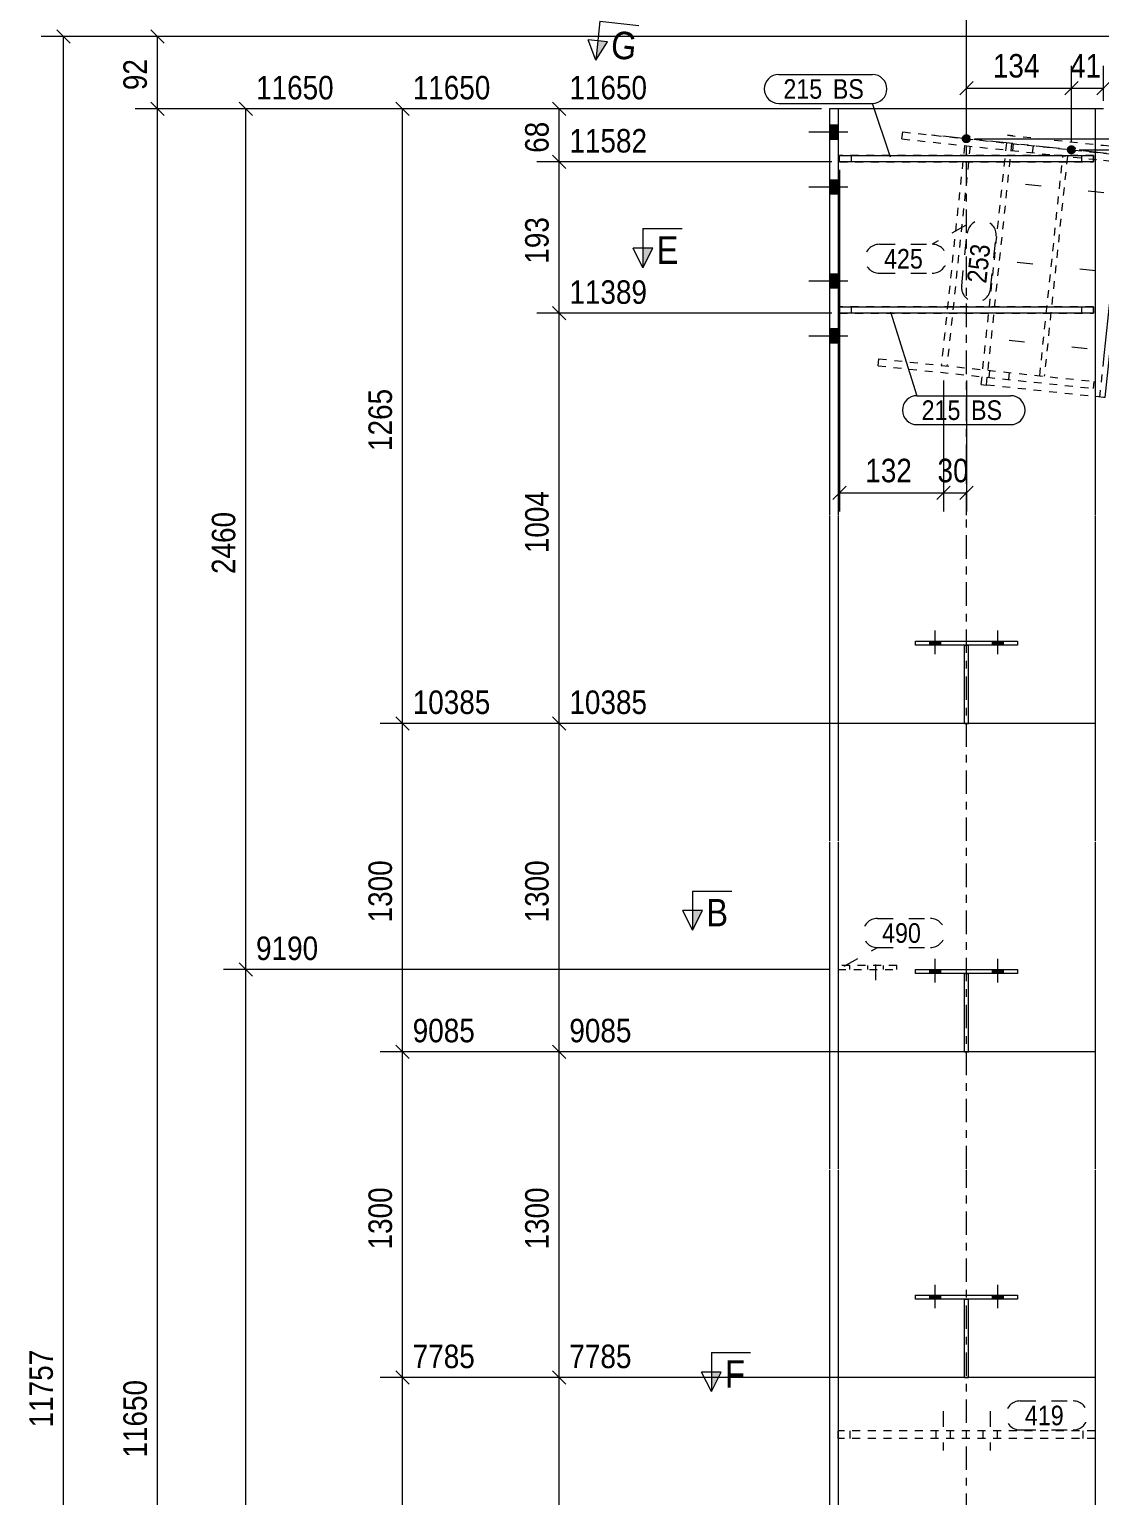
# Model space of a CAD drawing. Header units: millimetres. Extents: x 2 to 825, y 1 to 579.
# Drawn here: x 208.2 to 344.9, y 283.3 to 470.5 of the extents above; entities that cross this region are included whole.
import ezdxf

# ---------------------------------------------------------------- set-up
doc = ezdxf.new("R2010")
doc.units = ezdxf.units.MM
for name, pattern in [('XKITLINE00', [0]), ('XKITLINE01', [4, 1, -1, 1, -1]), ('XKITLINE02', [4, 2, -2]), ('XKITLINE03', [6, 3, -1, 1, -1])]:
    doc.linetypes.add(name, pattern=pattern)
for name, color, linetype, lineweight in [('Bolt', 3, 'Continuous', 0), ('Dimensions', 7, 'Continuous', 0), ('Part', 2, 'Continuous', 0), ('PartMark', 7, 'Continuous', 0), ('Section', 6, 'Continuous', 0)]:
    doc.layers.add(name, color=color, linetype=linetype, lineweight=lineweight)
doc.styles.add('ARIAL', font='ARIAL.TTF')

# ---------------------------------------------------------------- blocks, each defined once
blk = doc.blocks.new('*A12')
at = {"layer": 'Bolt', "color": 3, "linetype": 'XKITLINE02', "lineweight": 0}
for p, q in [((316.26, 349.13), (316.26, 352.13)), ((315.28, 350.48), (315.28, 350.98)), ((317.24, 350.48), (317.24, 350.98))]:
    blk.add_line(p, q, dxfattribs=at)
blk = doc.blocks.new('*A16')
at = {"layer": 'Bolt', "color": 3, "linetype": 'XKITLINE02', "lineweight": 0}
for p, q in [((324.86, 294.11), (324.86, 289.11)), ((324.86, 294.11), (324.86, 289.11)), ((330.86, 294.11), (330.86, 289.11)), ((330.86, 294.11), (330.86, 289.11)), ((323.96, 291.61), (323.96, 290.61)), ((323.96, 291.61), (323.96, 290.61)), ((325.76, 291.61), (325.76, 290.61)), ((325.76, 291.61), (325.76, 290.61)), ((329.96, 291.61), (329.96, 290.61)), ((329.96, 291.61), (329.96, 290.61)), ((331.76, 291.61), (331.76, 290.61)), ((331.76, 291.61), (331.76, 290.61))]:
    blk.add_line(p, q, dxfattribs=at)
blk = doc.blocks.new('*A18')
at = {"layer": 'Bolt', "color": 3, "linetype": 'XKITLINE02', "lineweight": 0}
for p, q in [((335.39, 450.67), (338.07, 450.39)), ((343.39, 449.82), (346.07, 449.54)), ((334.34, 440.72), (337.02, 440.44)), ((342.34, 439.88), (345.02, 439.6)), ((333.29, 430.78), (335.97, 430.5)), ((341.29, 429.93), (343.97, 429.65))]:
    blk.add_line(p, q, dxfattribs=at)
blk = doc.blocks.new('*A19')
at = {"layer": 'Part', "color": 7, "linetype": 'XKITLINE03', "lineweight": 0}
for p, q in [((327.86, 408.46), (327.86, 470.31)), ((327.86, 366.88), (327.86, 408.36)), ((327.86, 324.98), (327.86, 366.78)), ((327.86, 274.61), (327.86, 324.88))]:
    blk.add_line(p, q, dxfattribs=at)
at = {"layer": 'Part', "color": 2, "linetype": 'XKITLINE00', "lineweight": 0}
for p, q in [((310.36, 460.31), (310.36, 408.46)), ((345.36, 460.31), (310.36, 460.31)), ((311.46, 460.31), (311.46, 408.46)), ((344.26, 460.31), (344.26, 408.46)), ((310.36, 408.36), (310.36, 366.88)), ((311.46, 408.36), (311.46, 366.88)), ((344.26, 408.36), (344.26, 366.88)), ((310.36, 366.78), (310.36, 324.98)), ((311.46, 366.78), (311.46, 324.98)), ((344.26, 366.78), (344.26, 324.98)), ((310.36, 324.88), (310.36, 274.61)), ((311.46, 324.88), (311.46, 274.61)), ((344.26, 324.88), (344.26, 274.61))]:
    blk.add_line(p, q, dxfattribs=at)
blk = doc.blocks.new('*A26')
at = {"layer": 'Part', "color": 2, "linetype": 'XKITLINE00', "lineweight": 0}
for p, q in [((321.36, 308.9), (334.36, 308.9)), ((321.36, 308.4), (321.36, 308.9)), ((334.36, 308.9), (334.36, 308.4)), ((334.36, 308.4), (321.36, 308.4))]:
    blk.add_line(p, q, dxfattribs=at)
blk = doc.blocks.new('*A27')
at = {"layer": 'Part', "color": 2, "linetype": 'XKITLINE00', "lineweight": 0}
for p, q in [((327.61, 298.4), (327.61, 308.4)), ((328.11, 298.4), (328.11, 308.4)), ((327.61, 298.4), (328.11, 298.4))]:
    blk.add_line(p, q, dxfattribs=at)
at = {"layer": 'Part', "color": 7, "linetype": 'XKITLINE01', "lineweight": 0}
for p, q in [((327.61, 308.4), (328.11, 308.4)), ((328.11, 308.4), (327.61, 308.4))]:
    blk.add_line(p, q, dxfattribs=at)
blk = doc.blocks.new('*A28')
at = {"layer": 'Part', "color": 2, "linetype": 'XKITLINE00', "lineweight": 0}
for p, q in [((321.36, 350.48), (334.36, 350.48)), ((321.36, 349.98), (321.36, 350.48)), ((334.36, 349.98), (321.36, 349.98)), ((334.36, 350.48), (334.36, 349.98))]:
    blk.add_line(p, q, dxfattribs=at)
blk = doc.blocks.new('*A29')
at = {"layer": 'Part', "color": 2, "linetype": 'XKITLINE00', "lineweight": 0}
for p, q in [((327.61, 339.98), (327.61, 349.98)), ((328.11, 339.98), (328.11, 349.98)), ((327.61, 339.98), (328.11, 339.98))]:
    blk.add_line(p, q, dxfattribs=at)
at = {"layer": 'Part', "color": 7, "linetype": 'XKITLINE01', "lineweight": 0}
for p, q in [((327.61, 349.98), (328.11, 349.98)), ((328.11, 349.98), (327.61, 349.98))]:
    blk.add_line(p, q, dxfattribs=at)
blk = doc.blocks.new('*A30')
at = {"layer": 'Part', "color": 2, "linetype": 'XKITLINE00', "lineweight": 0}
for p, q in [((321.36, 392.38), (334.36, 392.38)), ((321.36, 391.88), (321.36, 392.38)), ((334.36, 391.88), (321.36, 391.88)), ((334.36, 392.38), (334.36, 391.88))]:
    blk.add_line(p, q, dxfattribs=at)
blk = doc.blocks.new('*A31')
at = {"layer": 'Part', "color": 2, "linetype": 'XKITLINE00', "lineweight": 0}
for p, q in [((327.61, 381.88), (327.61, 391.88)), ((328.11, 381.88), (328.11, 391.88)), ((327.61, 381.88), (328.11, 381.88))]:
    blk.add_line(p, q, dxfattribs=at)
at = {"layer": 'Part', "color": 7, "linetype": 'XKITLINE01', "lineweight": 0}
for p, q in [((327.61, 391.88), (328.11, 391.88)), ((328.11, 391.88), (327.61, 391.88))]:
    blk.add_line(p, q, dxfattribs=at)
blk = doc.blocks.new('*A43')
at = {"layer": 'Part', "color": 7, "linetype": 'XKITLINE01', "lineweight": 0}
for p, q in [((318.96, 350.98), (311.46, 350.98)), ((311.46, 350.98), (311.46, 350.48)), ((311.46, 350.48), (318.96, 350.48)), ((312.96, 350.48), (312.96, 350.98)), ((318.96, 350.48), (318.96, 350.98))]:
    blk.add_line(p, q, dxfattribs=at)
blk = doc.blocks.new('*A48')
at = {"layer": 'Part', "color": 7, "linetype": 'XKITLINE01', "lineweight": 0}
for p, q in [((344.26, 291.61), (311.46, 291.61)), ((311.46, 290.61), (311.46, 291.61)), ((344.26, 290.61), (311.46, 290.61)), ((312.96, 291.61), (312.96, 290.61)), ((342.76, 290.61), (342.76, 291.61)), ((344.26, 291.61), (344.26, 290.61))]:
    blk.add_line(p, q, dxfattribs=at)
blk = doc.blocks.new('*A49')
at = {"layer": 'Part', "color": 2, "linetype": 'XKITLINE00', "lineweight": 0}
for p, q in [((311.66, 453.53), (311.66, 454.33)), ((311.66, 454.33), (344.06, 454.33)), ((344.06, 453.53), (311.66, 453.53)), ((344.06, 454.33), (344.06, 453.53))]:
    blk.add_line(p, q, dxfattribs=at)
at = {"layer": 'Part', "color": 7, "linetype": 'XKITLINE01', "lineweight": 0}
for p, q in [((313.16, 453.53), (313.16, 454.33)), ((342.56, 453.53), (342.56, 454.33))]:
    blk.add_line(p, q, dxfattribs=at)
blk = doc.blocks.new('*A50')
at = {"layer": 'Part', "color": 7, "linetype": 'XKITLINE01', "lineweight": 0}
for p, q in [((344.06, 454.33), (311.66, 454.33)), ((311.66, 453.53), (311.66, 454.33)), ((311.66, 453.53), (344.06, 453.53)), ((313.16, 453.53), (313.16, 454.33)), ((342.56, 453.53), (342.56, 454.33)), ((344.06, 453.53), (344.06, 454.33))]:
    blk.add_line(p, q, dxfattribs=at)
blk = doc.blocks.new('*A51')
at = {"layer": 'Part', "color": 2, "linetype": 'XKITLINE00', "lineweight": 0}
for p, q in [((311.66, 434.22), (311.66, 435.02)), ((311.66, 435.02), (344.06, 435.02)), ((344.06, 434.22), (311.66, 434.22)), ((344.06, 435.02), (344.06, 434.22))]:
    blk.add_line(p, q, dxfattribs=at)
at = {"layer": 'Part', "color": 7, "linetype": 'XKITLINE01', "lineweight": 0}
for p, q in [((313.16, 434.22), (313.16, 435.02)), ((342.56, 434.22), (342.56, 435.02))]:
    blk.add_line(p, q, dxfattribs=at)
blk = doc.blocks.new('*A53')
at = {"layer": 'Part', "color": 7, "linetype": 'XKITLINE01', "lineweight": 0}
for p, q in [((344.06, 435.02), (311.66, 435.02)), ((311.66, 434.22), (311.66, 435.02)), ((311.66, 434.22), (344.06, 434.22)), ((313.16, 434.22), (313.16, 435.02)), ((342.56, 434.22), (342.56, 435.02)), ((344.06, 434.22), (344.06, 435.02))]:
    blk.add_line(p, q, dxfattribs=at)
blk = doc.blocks.new('*A57')
at = {"layer": 'Part'}
for points in [[(327.82, 455.99), (327.79, 456), (327.77, 456), (327.74, 456), (327.72, 456.01), (327.69, 456.01), (327.67, 456.02), (327.65, 456.03), (327.63, 456.04), (327.6, 456.05), (327.58, 456.06), (327.56, 456.08), (327.54, 456.09), (327.52, 456.11), (327.5, 456.12), (327.49, 456.14), (327.47, 456.16), (327.45, 456.18), (327.44, 456.19), (327.42, 456.21), (327.41, 456.24), (327.4, 456.26), (327.39, 456.28), (327.38, 456.3), (327.37, 456.32), (327.36, 456.35), (327.35, 456.37), (327.35, 456.4), (327.35, 456.42), (327.34, 456.44), (327.34, 456.47), (327.34, 456.49), (327.34, 456.52), (327.34, 456.54), (327.35, 456.57), (327.35, 456.59), (327.35, 456.61), (327.36, 456.64), (327.37, 456.66), (327.38, 456.68), (327.39, 456.71), (327.4, 456.73), (327.41, 456.75), (327.42, 456.77), (327.44, 456.79), (327.45, 456.81), (327.47, 456.83), (327.49, 456.85), (327.5, 456.86), (327.52, 456.88), (327.54, 456.89), (327.56, 456.91), (327.58, 456.92), (327.6, 456.93), (327.63, 456.94), (327.65, 456.95), (327.67, 456.96), (327.69, 456.97), (327.72, 456.98), (327.74, 456.98), (327.77, 456.99), (327.79, 456.99), (327.82, 456.99), (327.84, 456.99), (327.86, 456.99), (327.89, 456.99), (327.91, 456.99), (327.94, 456.98), (327.96, 456.98), (327.98, 456.97), (328.01, 456.96), (328.03, 456.95), (328.05, 456.94), (328.08, 456.93), (328.1, 456.92), (328.12, 456.91), (328.14, 456.89), (328.16, 456.88), (328.18, 456.86), (328.19, 456.85), (328.21, 456.83), (328.23, 456.81), (328.24, 456.79), (328.26, 456.77), (328.27, 456.75), (328.28, 456.73), (328.29, 456.71), (328.3, 456.68), (328.31, 456.66), (328.32, 456.64), (328.32, 456.61), (328.33, 456.59), (328.33, 456.57), (328.34, 456.54), (328.34, 456.52), (328.34, 456.49), (328.34, 456.47), (328.34, 456.44), (328.33, 456.42), (328.33, 456.4), (328.32, 456.37), (328.32, 456.35), (328.31, 456.32), (328.3, 456.3), (328.29, 456.28), (328.28, 456.26), (328.27, 456.24), (328.26, 456.21), (328.24, 456.19), (328.23, 456.18), (328.21, 456.16), (328.19, 456.14), (328.18, 456.12), (328.16, 456.11), (328.14, 456.09), (328.12, 456.08), (328.1, 456.06), (328.08, 456.05), (328.05, 456.04), (328.03, 456.03), (328.01, 456.02), (327.98, 456.01), (327.96, 456.01), (327.94, 456), (327.91, 456), (327.89, 456), (327.86, 455.99), (327.84, 455.99)], [(341.23, 454.58), (341.2, 454.58), (341.18, 454.58), (341.16, 454.59), (341.13, 454.59), (341.11, 454.6), (341.09, 454.61), (341.06, 454.62), (341.04, 454.63), (341.02, 454.64), (341, 454.65), (340.98, 454.66), (340.96, 454.68), (340.94, 454.69), (340.92, 454.71), (340.9, 454.72), (340.88, 454.74), (340.87, 454.76), (340.85, 454.78), (340.84, 454.8), (340.82, 454.82), (340.81, 454.84), (340.8, 454.86), (340.79, 454.89), (340.78, 454.91), (340.78, 454.93), (340.77, 454.96), (340.76, 454.98), (340.76, 455), (340.76, 455.03), (340.75, 455.05), (340.75, 455.08), (340.75, 455.1), (340.76, 455.13), (340.76, 455.15), (340.76, 455.18), (340.77, 455.2), (340.78, 455.22), (340.78, 455.25), (340.79, 455.27), (340.8, 455.29), (340.81, 455.31), (340.82, 455.33), (340.84, 455.36), (340.85, 455.38), (340.87, 455.4), (340.88, 455.41), (340.9, 455.43), (340.92, 455.45), (340.94, 455.46), (340.96, 455.48), (340.98, 455.49), (341, 455.51), (341.02, 455.52), (341.04, 455.53), (341.06, 455.54), (341.09, 455.55), (341.11, 455.56), (341.13, 455.56), (341.16, 455.57), (341.18, 455.57), (341.2, 455.58), (341.23, 455.58), (341.25, 455.58), (341.28, 455.58), (341.3, 455.58), (341.33, 455.57), (341.35, 455.57), (341.38, 455.56), (341.4, 455.56), (341.42, 455.55), (341.45, 455.54), (341.47, 455.53), (341.49, 455.52), (341.51, 455.51), (341.53, 455.49), (341.55, 455.48), (341.57, 455.46), (341.59, 455.45), (341.61, 455.43), (341.62, 455.41), (341.64, 455.4), (341.66, 455.38), (341.67, 455.36), (341.68, 455.33), (341.69, 455.31), (341.71, 455.29), (341.72, 455.27), (341.72, 455.25), (341.73, 455.22), (341.74, 455.2), (341.74, 455.18), (341.75, 455.15), (341.75, 455.13), (341.75, 455.1), (341.75, 455.08), (341.75, 455.05), (341.75, 455.03), (341.75, 455), (341.74, 454.98), (341.74, 454.96), (341.73, 454.93), (341.72, 454.91), (341.72, 454.89), (341.71, 454.86), (341.69, 454.84), (341.68, 454.82), (341.67, 454.8), (341.66, 454.78), (341.64, 454.76), (341.62, 454.74), (341.61, 454.72), (341.59, 454.71), (341.57, 454.69), (341.55, 454.68), (341.53, 454.66), (341.51, 454.65), (341.49, 454.64), (341.47, 454.63), (341.45, 454.62), (341.42, 454.61), (341.4, 454.6), (341.38, 454.59), (341.35, 454.59), (341.33, 454.58), (341.3, 454.58), (341.28, 454.58), (341.25, 454.58)]]:
    blk.add_hatch(color=1, dxfattribs=at).paths.add_polyline_path(points, flags=17)
at = {"layer": 'Part', "color": 7, "linetype": 'XKITLINE01', "lineweight": 0}
for p, q in [((319.61, 456.46), (319.71, 457.35)), ((319.71, 457.35), (345.36, 454.64)), ((319.61, 456.46), (345.36, 453.74)), ((327.6, 455.61), (324.64, 427.57)), ((328.32, 455.54), (325.36, 427.49)), ((333.78, 454.96), (333.87, 455.86)), ((336.3, 454.7), (336.4, 455.59)), ((337.2, 426.24), (340.16, 454.29)), ((340.73, 454.23), (337.78, 426.18)), ((316.56, 427.52), (316.66, 428.41)), ((316.56, 427.52), (344.06, 424.62)), ((316.66, 428.41), (344.15, 425.51)), ((330.73, 426.02), (330.82, 426.92)), ((333.25, 425.76), (333.34, 426.65)), ((344.06, 424.62), (344.15, 425.51))]:
    blk.add_line(p, q, dxfattribs=at)
at = {"layer": 'Part', "color": 1, "linetype": 'XKITLINE03', "lineweight": 0}
blk.add_line((345.71, 454.61), (323.38, 456.96), dxfattribs=at)
at = {"layer": 'Part', "color": 2, "linetype": 'XKITLINE00', "lineweight": 0}
for p, q in [((345.36, 454.64), (347.21, 454.45)), ((345.36, 453.74), (347.11, 453.55)), ((347.11, 453.55), (347.21, 454.45))]:
    blk.add_line(p, q, dxfattribs=at)
at = {"layer": 'Part', "color": 1, "linetype": 'XKITLINE03', "lineweight": 0}
for centre in [(327.84, 456.49), (341.25, 455.08)]:
    blk.add_circle(centre, 0.5, dxfattribs=at)
blk = doc.blocks.new('*A58')
at = {"layer": 'Part', "color": 7, "linetype": 'XKITLINE01', "lineweight": 0}
for p, q in [((329.73, 425.12), (333.09, 456.94)), ((330.4, 425.05), (333.76, 456.87)), ((333.76, 456.87), (333.09, 456.94)), ((333.09, 456.94), (345.36, 455.65)), ((347.59, 449.58), (346.54, 439.64)), ((348.27, 449.58), (347.26, 439.98)), ((345.36, 428.4), (344.84, 423.53)), ((329.73, 425.12), (330.4, 425.05)), ((345.36, 423.47), (329.73, 425.12))]:
    blk.add_line(p, q, dxfattribs=at)
at = {"layer": 'Part', "color": 2, "linetype": 'XKITLINE00', "lineweight": 0}
for p, q in [((345.36, 455.65), (348.2, 455.35)), ((348.2, 455.35), (347.59, 449.58)), ((348.87, 455.28), (348.2, 455.35)), ((348.87, 455.28), (348.27, 449.58)), ((347.26, 439.98), (345.51, 423.46)), ((346.54, 439.64), (345.36, 428.4)), ((345.51, 423.46), (345.36, 423.47))]:
    blk.add_line(p, q, dxfattribs=at)
blk = doc.blocks.new('*A59')
at = {"layer": 'Bolt'}
for points in [[(311.46, 456.41), (310.36, 456.41), (310.36, 458.21), (311.46, 458.21)], [(311.46, 456.41), (310.36, 456.41), (310.36, 458.21), (311.46, 458.21)], [(311.46, 449.41), (310.36, 449.41), (310.36, 451.21), (311.46, 451.21)], [(311.46, 449.41), (310.36, 449.41), (310.36, 451.21), (311.46, 451.21)], [(311.46, 437.41), (310.36, 437.41), (310.36, 439.21), (311.46, 439.21)], [(311.46, 437.41), (310.36, 437.41), (310.36, 439.21), (311.46, 439.21)], [(311.46, 430.41), (310.36, 430.41), (310.36, 432.21), (311.46, 432.21)], [(311.46, 430.41), (310.36, 430.41), (310.36, 432.21), (311.46, 432.21)]]:
    blk.add_hatch(color=3, dxfattribs=at).paths.add_polyline_path(points, flags=17)
at = {"layer": 'Bolt', "color": 3, "linetype": 'XKITLINE00', "lineweight": 0}
for p, q in [((312.71, 457.31), (307.71, 457.31)), ((312.71, 457.31), (307.71, 457.31)), ((311.46, 458.21), (310.36, 458.21)), ((311.46, 458.21), (310.36, 458.21)), ((311.46, 456.41), (310.36, 456.41)), ((311.46, 456.41), (310.36, 456.41)), ((311.46, 451.21), (310.36, 451.21)), ((311.46, 451.21), (310.36, 451.21)), ((312.71, 450.31), (307.71, 450.31)), ((312.71, 450.31), (307.71, 450.31)), ((311.46, 449.41), (310.36, 449.41)), ((311.46, 449.41), (310.36, 449.41)), ((312.71, 438.31), (307.71, 438.31)), ((312.71, 438.31), (307.71, 438.31)), ((311.46, 439.21), (310.36, 439.21)), ((311.46, 439.21), (310.36, 439.21)), ((311.46, 437.41), (310.36, 437.41)), ((311.46, 437.41), (310.36, 437.41)), ((312.71, 431.31), (307.71, 431.31)), ((312.71, 431.31), (307.71, 431.31)), ((311.46, 432.21), (310.36, 432.21)), ((311.46, 432.21), (310.36, 432.21)), ((311.46, 430.41), (310.36, 430.41)), ((311.46, 430.41), (310.36, 430.41))]:
    blk.add_line(p, q, dxfattribs=at)
blk = doc.blocks.new('*A63')
at = {"layer": 'Bolt'}
for points in [[(324.56, 308.9), (324.56, 308.4), (323.16, 308.4), (323.16, 308.9)], [(324.56, 308.9), (324.56, 308.4), (323.16, 308.4), (323.16, 308.9)], [(332.56, 308.9), (332.56, 308.4), (331.16, 308.4), (331.16, 308.9)], [(332.56, 308.9), (332.56, 308.4), (331.16, 308.4), (331.16, 308.9)]]:
    blk.add_hatch(color=3, dxfattribs=at).paths.add_polyline_path(points, flags=17)
at = {"layer": 'Bolt', "color": 3, "linetype": 'XKITLINE00', "lineweight": 0}
for p, q in [((323.16, 308.4), (323.16, 308.9)), ((323.16, 308.4), (323.16, 308.9)), ((323.86, 307.24), (323.86, 310.24)), ((323.86, 307.24), (323.86, 310.24)), ((324.56, 308.4), (324.56, 308.9)), ((324.56, 308.4), (324.56, 308.9)), ((331.16, 308.4), (331.16, 308.9)), ((331.16, 308.4), (331.16, 308.9)), ((331.86, 307.24), (331.86, 310.24)), ((331.86, 307.24), (331.86, 310.24)), ((332.56, 308.4), (332.56, 308.9)), ((332.56, 308.4), (332.56, 308.9))]:
    blk.add_line(p, q, dxfattribs=at)
blk = doc.blocks.new('*A64')
at = {"layer": 'Bolt'}
for points in [[(324.56, 350.48), (324.56, 349.98), (323.16, 349.98), (323.16, 350.48)], [(324.56, 350.48), (324.56, 349.98), (323.16, 349.98), (323.16, 350.48)], [(332.56, 350.48), (332.56, 349.98), (331.16, 349.98), (331.16, 350.48)], [(332.56, 350.48), (332.56, 349.98), (331.16, 349.98), (331.16, 350.48)]]:
    blk.add_hatch(color=3, dxfattribs=at).paths.add_polyline_path(points, flags=17)
at = {"layer": 'Bolt', "color": 3, "linetype": 'XKITLINE00', "lineweight": 0}
for p, q in [((323.86, 348.82), (323.86, 351.82)), ((323.86, 348.82), (323.86, 351.82)), ((331.86, 348.82), (331.86, 351.82)), ((331.86, 348.82), (331.86, 351.82)), ((323.16, 349.98), (323.16, 350.48)), ((323.16, 349.98), (323.16, 350.48)), ((324.56, 349.98), (324.56, 350.48)), ((324.56, 349.98), (324.56, 350.48)), ((331.16, 349.98), (331.16, 350.48)), ((331.16, 349.98), (331.16, 350.48)), ((332.56, 349.98), (332.56, 350.48)), ((332.56, 349.98), (332.56, 350.48))]:
    blk.add_line(p, q, dxfattribs=at)
blk = doc.blocks.new('*A65')
at = {"layer": 'Bolt'}
for points in [[(324.56, 392.38), (324.56, 391.88), (323.16, 391.88), (323.16, 392.38)], [(324.56, 392.38), (324.56, 391.88), (323.16, 391.88), (323.16, 392.38)], [(332.56, 392.38), (332.56, 391.88), (331.16, 391.88), (331.16, 392.38)], [(332.56, 392.38), (332.56, 391.88), (331.16, 391.88), (331.16, 392.38)]]:
    blk.add_hatch(color=3, dxfattribs=at).paths.add_polyline_path(points, flags=17)
at = {"layer": 'Bolt', "color": 3, "linetype": 'XKITLINE00', "lineweight": 0}
for p, q in [((323.86, 390.72), (323.86, 393.72)), ((323.86, 390.72), (323.86, 393.72)), ((331.86, 390.72), (331.86, 393.72)), ((331.86, 390.72), (331.86, 393.72)), ((323.16, 391.88), (323.16, 392.38)), ((323.16, 391.88), (323.16, 392.38)), ((324.56, 391.88), (324.56, 392.38)), ((324.56, 391.88), (324.56, 392.38)), ((331.16, 391.88), (331.16, 392.38)), ((331.16, 391.88), (331.16, 392.38)), ((332.56, 391.88), (332.56, 392.38)), ((332.56, 391.88), (332.56, 392.38))]:
    blk.add_line(p, q, dxfattribs=at)
blk = doc.blocks.new('*A182')
at = {"layer": 'Dimensions', "color": 7, "linetype": 'XKITLINE00', "lineweight": 0}
for p, q in [((211.72, 470.37), (213.41, 468.68)), ((368.12, 469.53), (209.72, 469.53)), ((212.57, 125.68), (212.57, 469.53))]:
    blk.add_line(p, q, dxfattribs=at)
at = {"layer": 'Dimensions', "color": 3}
blk.add_point((212.57, 469.53), dxfattribs=at)
at = {"layer": 'Dimensions', "color": 3, "style": 'ARIAL', "width": 0.85}
blk.add_text('11757', height=3, rotation=90.0002, dxfattribs=at).set_placement((211.22, 292.04))
blk = doc.blocks.new('*A187')
at = {"layer": 'Dimensions', "color": 7, "linetype": 'XKITLINE00', "lineweight": 0}
for p, q in [((223.72, 461.15), (225.41, 459.46)), ((309.36, 460.31), (221.72, 460.31)), ((224.57, 127.18), (224.57, 460.31))]:
    blk.add_line(p, q, dxfattribs=at)
at = {"layer": 'Dimensions', "color": 3}
blk.add_point((224.57, 460.31), dxfattribs=at)
at = {"layer": 'Dimensions', "color": 3, "style": 'ARIAL', "width": 0.85}
blk.add_text('11650', height=3, rotation=90.0002, dxfattribs=at).set_placement((223.22, 288.18))
blk = doc.blocks.new('*A188')
at = {"layer": 'Dimensions', "color": 7, "linetype": 'XKITLINE00', "lineweight": 0}
for p, q in [((235.01, 461.15), (236.71, 459.46)), ((309.36, 460.31), (233.01, 460.31)), ((235.86, 350.48), (235.86, 460.31)), ((310.46, 350.48), (233.01, 350.48)), ((235.01, 351.33), (236.71, 349.63))]:
    blk.add_line(p, q, dxfattribs=at)
at = {"layer": 'Dimensions', "color": 3}
for p in [(235.86, 460.31), (235.86, 350.48)]:
    blk.add_point(p, dxfattribs=at)
at = {"layer": 'Dimensions', "color": 3, "style": 'ARIAL', "width": 0.85}
blk.add_text('11650', height=3, dxfattribs=at).set_placement((237.16, 461.51))
blk.add_text('2460', height=3, rotation=90.0002, dxfattribs=at).set_placement((234.51, 400.94))
blk = doc.blocks.new('*A189')
at = {"layer": 'Dimensions', "color": 7, "linetype": 'XKITLINE00', "lineweight": 0}
for p, q in [((255.01, 461.15), (256.71, 459.46)), ((309.36, 460.31), (253.01, 460.31)), ((255.86, 381.88), (255.86, 460.31)), ((344.36, 381.88), (253.01, 381.88)), ((255.01, 382.73), (256.71, 381.03))]:
    blk.add_line(p, q, dxfattribs=at)
at = {"layer": 'Dimensions', "color": 3}
for p in [(255.86, 460.31), (255.86, 381.88)]:
    blk.add_point(p, dxfattribs=at)
at = {"layer": 'Dimensions', "color": 3, "style": 'ARIAL', "width": 0.85}
blk.add_text('11650', height=3, dxfattribs=at).set_placement((257.16, 461.51))
blk.add_text('1265', height=3, rotation=90.0002, dxfattribs=at).set_placement((254.51, 416.64))
blk = doc.blocks.new('*A190')
at = {"layer": 'Dimensions', "color": 7, "linetype": 'XKITLINE00', "lineweight": 0}
for p, q in [((310.66, 453.53), (273.01, 453.53)), ((275.01, 454.38), (276.71, 452.69)), ((275.86, 434.22), (275.86, 453.53)), ((310.66, 434.22), (273.01, 434.22)), ((275.01, 435.07), (276.71, 433.37))]:
    blk.add_line(p, q, dxfattribs=at)
at = {"layer": 'Dimensions', "color": 3}
for p in [(275.86, 453.53), (275.86, 434.22)]:
    blk.add_point(p, dxfattribs=at)
at = {"layer": 'Dimensions', "color": 3, "style": 'ARIAL', "width": 0.85}
blk.add_text('11582', height=3, dxfattribs=at).set_placement((277.16, 454.73))
blk.add_text('193', height=3, rotation=90.0002, dxfattribs=at).set_placement((274.51, 440.54))
blk = doc.blocks.new('*A199')
at = {"layer": 'Dimensions', "color": 7, "linetype": 'XKITLINE00', "lineweight": 0}
for p, q in [((311.66, 452.53), (311.66, 408.9)), ((324.9, 425.64), (324.9, 408.9)), ((312.51, 412.15), (310.81, 410.45)), ((325.75, 412.15), (324.06, 410.45)), ((311.66, 411.3), (324.9, 411.3))]:
    blk.add_line(p, q, dxfattribs=at)
at = {"layer": 'Dimensions', "color": 3}
for p in [(311.66, 411.3), (324.9, 411.3)]:
    blk.add_point(p, dxfattribs=at)
at = {"layer": 'Dimensions', "color": 3, "style": 'ARIAL', "width": 0.85}
blk.add_text('132', height=3, dxfattribs=at).set_placement((314.94, 412.65))
blk = doc.blocks.new('*A200')
at = {"layer": 'Dimensions', "color": 7, "linetype": 'XKITLINE00', "lineweight": 0}
for p, q in [((324.9, 425.64), (324.9, 408.9)), ((327.86, 425.64), (327.86, 408.9)), ((325.75, 412.15), (324.06, 410.45)), ((328.71, 412.15), (327.01, 410.45)), ((324.9, 411.3), (327.86, 411.3))]:
    blk.add_line(p, q, dxfattribs=at)
at = {"layer": 'Dimensions', "color": 3}
for p in [(324.9, 411.3), (327.86, 411.3)]:
    blk.add_point(p, dxfattribs=at)
at = {"layer": 'Dimensions', "color": 3, "style": 'ARIAL', "width": 0.85}
blk.add_text('30', height=3, dxfattribs=at).set_placement((324.16, 412.65))
blk = doc.blocks.new('*A201')
at = {"layer": 'Dimensions', "color": 7, "linetype": 'XKITLINE00', "lineweight": 0}
for p, q in [((327.86, 461.31), (327.86, 486.03)), ((369.57, 470.53), (369.57, 486.03)), ((328.71, 484.03), (327.01, 482.33)), ((327.86, 483.18), (369.57, 483.18)), ((370.42, 484.03), (368.72, 482.33))]:
    blk.add_line(p, q, dxfattribs=at)
at = {"layer": 'Dimensions', "color": 3}
for p in [(327.86, 483.18), (369.57, 483.18)]:
    blk.add_point(p, dxfattribs=at)
at = {"layer": 'Dimensions', "color": 3, "style": 'ARIAL', "width": 0.85}
blk.add_text('417', height=3, dxfattribs=at).set_placement((345.38, 484.53))
blk = doc.blocks.new('*A203')
at = {"layer": 'Section'}
for points in [[(282.04, 468.87), (280.53, 466.51), (280.8, 469)], [(379.5, 458.59), (379.24, 456.1), (378.26, 458.72)]]:
    blk.add_hatch(color=3, dxfattribs=at).paths.add_polyline_path(points, flags=17)
at = {"layer": 'Section', "color": 1, "linetype": 'XKITLINE00', "lineweight": 0}
for p, q in [((281.06, 471.48), (280.53, 466.51)), ((281.06, 471.48), (286.03, 470.96)), ((379.77, 461.07), (374.79, 461.6)), ((379.77, 461.07), (379.24, 456.1))]:
    blk.add_line(p, q, dxfattribs=at)
at = {"layer": 'Section', "color": 3, "linetype": 'XKITLINE00', "lineweight": 0}
for p, q in [((280.53, 466.51), (279.55, 469.13)), ((282.04, 468.87), (279.55, 469.13)), ((280.53, 466.51), (282.04, 468.87)), ((378.26, 458.72), (380.75, 458.45)), ((379.24, 456.1), (378.26, 458.72)), ((380.75, 458.45), (379.24, 456.1))]:
    blk.add_line(p, q, dxfattribs=at)
at = {"layer": 'Section', "color": 7, "style": 'ARIAL', "width": 0.85}
for p in [(282.33, 466.82), (373.94, 457.16)]:
    blk.add_text('G', height=3.5, rotation=-6.0218, dxfattribs=at).set_placement(p)
blk = doc.blocks.new('*A204')
at = {"layer": 'PartMark', "color": 7, "linetype": 'XKITLINE02', "lineweight": 0}
for p, q in [((327.24, 437.7), (327.95, 444.43)), ((330.92, 437.31), (331.63, 444.04))]:
    blk.add_line(p, q, dxfattribs=at)
for centre, start, end in [((329.79, 444.23), 353.9784, 173.9784), ((329.08, 437.51), 173.9784, 353.9784)]:
    blk.add_arc(centre, 1.85, start, end, dxfattribs=at)
at = {"layer": 'PartMark', "color": 3, "style": 'ARIAL', "width": 0.85}
blk.add_text('253', height=2.5, rotation=83.9784, dxfattribs=at).set_placement((330.38, 437.97))
blk = doc.blocks.new('*A205')
at = {"layer": 'PartMark', "color": 7, "linetype": 'XKITLINE02', "lineweight": 0}
for p, q in [((327.74, 445.41), (323.49, 443.02)), ((316.73, 443.02), (323.49, 443.02)), ((316.73, 439.32), (323.49, 439.32))]:
    blk.add_line(p, q, dxfattribs=at)
for centre, start, end in [((316.73, 441.17), 90, 270), ((323.49, 441.17), 270, 90)]:
    blk.add_arc(centre, 1.85, start, end, dxfattribs=at)
at = {"layer": 'PartMark', "color": 3, "style": 'ARIAL', "width": 0.85}
blk.add_text('425', height=2.5, dxfattribs=at).set_placement((317.33, 439.92))
blk = doc.blocks.new('*A210')
at = {"layer": 'PartMark', "color": 7, "linetype": 'XKITLINE02', "lineweight": 0}
for p, q in [((334.71, 295.41), (341.47, 295.41)), ((334.71, 291.71), (341.47, 291.71))]:
    blk.add_line(p, q, dxfattribs=at)
for centre, start, end in [((334.71, 293.56), 90, 270), ((341.47, 293.56), 270, 90)]:
    blk.add_arc(centre, 1.85, start, end, dxfattribs=at)
at = {"layer": 'PartMark', "color": 3, "style": 'ARIAL', "width": 0.85}
blk.add_text('419', height=2.5, dxfattribs=at).set_placement((335.31, 292.31))
blk = doc.blocks.new('*A213')
at = {"layer": 'PartMark', "color": 7, "linetype": 'XKITLINE02', "lineweight": 0}
for p, q in [((316.48, 356.98), (323.24, 356.98)), ((312.23, 350.89), (316.48, 353.28)), ((316.48, 353.28), (323.24, 353.28))]:
    blk.add_line(p, q, dxfattribs=at)
for centre, start, end in [((316.48, 355.13), 90, 270), ((323.24, 355.13), 270, 90)]:
    blk.add_arc(centre, 1.85, start, end, dxfattribs=at)
at = {"layer": 'PartMark', "color": 3, "style": 'ARIAL', "width": 0.85}
blk.add_text('490', height=2.5, dxfattribs=at).set_placement((317.08, 353.88))
blk = doc.blocks.new('*A220')
at = {"layer": 'PartMark', "color": 7, "linetype": 'XKITLINE00', "lineweight": 0}
for p, q in [((303.88, 464.69), (315.84, 464.69)), ((303.88, 460.99), (315.84, 460.99)), ((318.17, 454.14), (315.84, 460.99))]:
    blk.add_line(p, q, dxfattribs=at)
for centre, start, end in [((303.88, 462.84), 90, 270), ((315.84, 462.84), 270, 90)]:
    blk.add_arc(centre, 1.85, start, end, dxfattribs=at)
at = {"layer": 'PartMark', "color": 3, "style": 'ARIAL', "width": 0.85}
for s, p in [('215', (304.48, 461.59)), ('BS', (310.79, 461.59))]:
    blk.add_text(s, height=2.5, dxfattribs=at).set_placement(p)
blk = doc.blocks.new('*A221')
at = {"layer": 'PartMark', "color": 7, "linetype": 'XKITLINE00', "lineweight": 0}
for p, q in [((318.17, 434.41), (321.53, 423.7)), ((321.53, 423.7), (333.49, 423.7)), ((321.53, 420), (333.49, 420))]:
    blk.add_line(p, q, dxfattribs=at)
for centre, start, end in [((321.53, 421.85), 90, 270), ((333.49, 421.85), 270, 90)]:
    blk.add_arc(centre, 1.85, start, end, dxfattribs=at)
at = {"layer": 'PartMark', "color": 3, "style": 'ARIAL', "width": 0.85}
for s, p in [('215', (322.13, 420.6)), ('BS', (328.44, 420.6))]:
    blk.add_text(s, height=2.5, dxfattribs=at).set_placement(p)
blk = doc.blocks.new('*A224')
at = {"layer": 'Section'}
for points in [[(287.8, 442.52), (286.55, 440.02), (286.55, 442.52)], [(398.36, 442.52), (398.36, 440.02), (397.11, 442.52)]]:
    blk.add_hatch(color=3, dxfattribs=at).paths.add_polyline_path(points, flags=17)
at = {"layer": 'Section', "color": 1, "linetype": 'XKITLINE00', "lineweight": 0}
for p, q in [((286.55, 445.02), (291.55, 445.02)), ((286.55, 445.02), (286.55, 440.02)), ((398.36, 445.02), (393.36, 445.02)), ((398.36, 445.02), (398.36, 440.02))]:
    blk.add_line(p, q, dxfattribs=at)
at = {"layer": 'Section', "color": 3, "linetype": 'XKITLINE00', "lineweight": 0}
for p, q in [((286.55, 440.02), (285.3, 442.52)), ((287.8, 442.52), (285.3, 442.52)), ((286.55, 440.02), (287.8, 442.52)), ((397.11, 442.52), (399.61, 442.52)), ((398.36, 440.02), (397.11, 442.52)), ((399.61, 442.52), (398.36, 440.02))]:
    blk.add_line(p, q, dxfattribs=at)
at = {"layer": 'Section', "color": 7, "style": 'ARIAL', "width": 0.85}
for p in [(288.3, 440.52), (393.49, 440.52)]:
    blk.add_text('E', height=3.5, dxfattribs=at).set_placement(p)
blk = doc.blocks.new('*A225')
at = {"layer": 'Section'}
for points in [[(296.54, 299.1), (295.29, 296.61), (295.29, 299.1)], [(360.42, 299.1), (360.42, 296.61), (359.17, 299.1)]]:
    blk.add_hatch(color=3, dxfattribs=at).paths.add_polyline_path(points, flags=17)
at = {"layer": 'Section', "color": 1, "linetype": 'XKITLINE00', "lineweight": 0}
for p, q in [((295.29, 301.61), (300.29, 301.61)), ((295.29, 301.61), (295.29, 296.61)), ((360.42, 301.61), (355.42, 301.61)), ((360.42, 301.61), (360.42, 296.61))]:
    blk.add_line(p, q, dxfattribs=at)
at = {"layer": 'Section', "color": 3, "linetype": 'XKITLINE00', "lineweight": 0}
for p, q in [((295.29, 296.61), (294.04, 299.1)), ((296.54, 299.1), (294.04, 299.1)), ((295.29, 296.61), (296.54, 299.1)), ((359.17, 299.1), (361.67, 299.1)), ((360.42, 296.61), (359.17, 299.1)), ((361.67, 299.1), (360.42, 296.61))]:
    blk.add_line(p, q, dxfattribs=at)
at = {"layer": 'Section', "color": 7, "style": 'ARIAL', "width": 0.85}
for p in [(297.04, 297.11), (355.82, 297.11)]:
    blk.add_text('F', height=3.5, dxfattribs=at).set_placement(p)
blk = doc.blocks.new('*A228')
at = {"layer": 'Section'}
for points in [[(294.14, 357.98), (292.89, 355.48), (292.89, 357.98)], [(390.44, 357.98), (390.44, 355.48), (389.19, 357.98)]]:
    blk.add_hatch(color=3, dxfattribs=at).paths.add_polyline_path(points, flags=17)
at = {"layer": 'Section', "color": 1, "linetype": 'XKITLINE00', "lineweight": 0}
for p, q in [((292.89, 360.48), (297.89, 360.48)), ((292.89, 360.48), (292.89, 355.48)), ((390.44, 360.48), (385.44, 360.48)), ((390.44, 360.48), (390.44, 355.48))]:
    blk.add_line(p, q, dxfattribs=at)
at = {"layer": 'Section', "color": 3, "linetype": 'XKITLINE00', "lineweight": 0}
for p, q in [((292.89, 355.48), (291.64, 357.98)), ((294.14, 357.98), (291.64, 357.98)), ((292.89, 355.48), (294.14, 357.98)), ((389.19, 357.98), (391.69, 357.98)), ((390.44, 355.48), (389.19, 357.98)), ((391.69, 357.98), (390.44, 355.48))]:
    blk.add_line(p, q, dxfattribs=at)
at = {"layer": 'Section', "color": 7, "style": 'ARIAL', "width": 0.85}
for p in [(294.64, 355.98), (385.58, 355.98)]:
    blk.add_text('B', height=3.5, dxfattribs=at).set_placement(p)
blk = doc.blocks.new('*A229')
at = {"layer": 'Dimensions', "color": 7, "linetype": 'XKITLINE00', "lineweight": 0}
for p, q in [((310.46, 350.48), (233.01, 350.48)), ((235.01, 351.33), (236.71, 349.63)), ((235.86, 127.18), (235.86, 350.48))]:
    blk.add_line(p, q, dxfattribs=at)
at = {"layer": 'Dimensions', "color": 3}
blk.add_point((235.86, 350.48), dxfattribs=at)
at = {"layer": 'Dimensions', "color": 3, "style": 'ARIAL', "width": 0.85}
blk.add_text('9190', height=3, dxfattribs=at).set_placement((237.16, 351.68))
blk = doc.blocks.new('*A233')
at = {"layer": 'Dimensions', "color": 7, "linetype": 'XKITLINE00', "lineweight": 0}
for p, q in [((344.36, 298.4), (253.01, 298.4)), ((255.01, 299.25), (256.71, 297.55)), ((255.86, 247.71), (255.86, 298.4)), ((344.36, 247.71), (253.01, 247.71)), ((255.01, 248.55), (256.71, 246.86))]:
    blk.add_line(p, q, dxfattribs=at)
at = {"layer": 'Dimensions', "color": 3}
for p in [(255.86, 298.4), (255.86, 247.71)]:
    blk.add_point(p, dxfattribs=at)
at = {"layer": 'Dimensions', "color": 3, "style": 'ARIAL', "width": 0.85}
blk.add_text('7785', height=3, dxfattribs=at).set_placement((257.16, 299.6))
blk.add_text('1300', height=3, rotation=90.0002, dxfattribs=at).set_placement((254.51, 268.6))
blk = doc.blocks.new('*A234')
at = {"layer": 'Dimensions', "color": 7, "linetype": 'XKITLINE00', "lineweight": 0}
for p, q in [((255.01, 340.83), (256.71, 339.13)), ((344.36, 339.98), (253.01, 339.98)), ((255.86, 298.4), (255.86, 339.98)), ((344.36, 298.4), (253.01, 298.4)), ((255.01, 299.25), (256.71, 297.55))]:
    blk.add_line(p, q, dxfattribs=at)
at = {"layer": 'Dimensions', "color": 3}
for p in [(255.86, 339.98), (255.86, 298.4)]:
    blk.add_point(p, dxfattribs=at)
at = {"layer": 'Dimensions', "color": 3, "style": 'ARIAL', "width": 0.85}
blk.add_text('9085', height=3, dxfattribs=at).set_placement((257.16, 341.18))
blk.add_text('1300', height=3, rotation=90.0002, dxfattribs=at).set_placement((254.51, 314.74))
blk = doc.blocks.new('*A235')
at = {"layer": 'Dimensions', "color": 7, "linetype": 'XKITLINE00', "lineweight": 0}
for p, q in [((344.36, 381.88), (253.01, 381.88)), ((255.01, 382.73), (256.71, 381.03)), ((255.86, 339.98), (255.86, 381.88)), ((255.01, 340.83), (256.71, 339.13)), ((344.36, 339.98), (253.01, 339.98))]:
    blk.add_line(p, q, dxfattribs=at)
at = {"layer": 'Dimensions', "color": 3}
for p in [(255.86, 381.88), (255.86, 339.98)]:
    blk.add_point(p, dxfattribs=at)
at = {"layer": 'Dimensions', "color": 3, "style": 'ARIAL', "width": 0.85}
blk.add_text('10385', height=3, dxfattribs=at).set_placement((257.16, 383.08))
blk.add_text('1300', height=3, rotation=90.0002, dxfattribs=at).set_placement((254.51, 356.48))
blk = doc.blocks.new('*A239')
at = {"layer": 'Dimensions', "color": 7, "linetype": 'XKITLINE00', "lineweight": 0}
for p, q in [((344.36, 298.4), (273.01, 298.4)), ((275.01, 299.25), (276.71, 297.55)), ((275.86, 247.71), (275.86, 298.4)), ((344.36, 247.71), (273.01, 247.71)), ((275.01, 248.55), (276.71, 246.86))]:
    blk.add_line(p, q, dxfattribs=at)
at = {"layer": 'Dimensions', "color": 3}
for p in [(275.86, 298.4), (275.86, 247.71)]:
    blk.add_point(p, dxfattribs=at)
at = {"layer": 'Dimensions', "color": 3, "style": 'ARIAL', "width": 0.85}
blk.add_text('7785', height=3, dxfattribs=at).set_placement((277.16, 299.6))
blk.add_text('1300', height=3, rotation=90.0002, dxfattribs=at).set_placement((274.51, 268.6))
blk = doc.blocks.new('*A240')
at = {"layer": 'Dimensions', "color": 7, "linetype": 'XKITLINE00', "lineweight": 0}
for p, q in [((275.01, 340.83), (276.71, 339.13)), ((344.36, 339.98), (273.01, 339.98)), ((275.86, 298.4), (275.86, 339.98)), ((344.36, 298.4), (273.01, 298.4)), ((275.01, 299.25), (276.71, 297.55))]:
    blk.add_line(p, q, dxfattribs=at)
at = {"layer": 'Dimensions', "color": 3}
for p in [(275.86, 339.98), (275.86, 298.4)]:
    blk.add_point(p, dxfattribs=at)
at = {"layer": 'Dimensions', "color": 3, "style": 'ARIAL', "width": 0.85}
blk.add_text('9085', height=3, dxfattribs=at).set_placement((277.16, 341.18))
blk.add_text('1300', height=3, rotation=90.0002, dxfattribs=at).set_placement((274.51, 314.74))
blk = doc.blocks.new('*A241')
at = {"layer": 'Dimensions', "color": 7, "linetype": 'XKITLINE00', "lineweight": 0}
for p, q in [((344.36, 381.88), (273.01, 381.88)), ((275.01, 382.73), (276.71, 381.03)), ((275.86, 339.98), (275.86, 381.88)), ((275.01, 340.83), (276.71, 339.13)), ((344.36, 339.98), (273.01, 339.98))]:
    blk.add_line(p, q, dxfattribs=at)
at = {"layer": 'Dimensions', "color": 3}
for p in [(275.86, 381.88), (275.86, 339.98)]:
    blk.add_point(p, dxfattribs=at)
at = {"layer": 'Dimensions', "color": 3, "style": 'ARIAL', "width": 0.85}
blk.add_text('10385', height=3, dxfattribs=at).set_placement((277.16, 383.08))
blk.add_text('1300', height=3, rotation=90.0002, dxfattribs=at).set_placement((274.51, 356.48))
blk = doc.blocks.new('*A242')
at = {"layer": 'Dimensions', "color": 7, "linetype": 'XKITLINE00', "lineweight": 0}
for p, q in [((310.66, 434.22), (273.01, 434.22)), ((275.01, 435.07), (276.71, 433.37)), ((275.86, 381.88), (275.86, 434.22)), ((344.36, 381.88), (273.01, 381.88)), ((275.01, 382.73), (276.71, 381.03))]:
    blk.add_line(p, q, dxfattribs=at)
at = {"layer": 'Dimensions', "color": 3}
for p in [(275.86, 434.22), (275.86, 381.88)]:
    blk.add_point(p, dxfattribs=at)
at = {"layer": 'Dimensions', "color": 3, "style": 'ARIAL', "width": 0.85}
blk.add_text('11389', height=3, dxfattribs=at).set_placement((277.16, 435.42))
blk.add_text('1004', height=3, rotation=90.0002, dxfattribs=at).set_placement((274.51, 403.6))
blk = doc.blocks.new('*A245')
at = {"layer": 'Dimensions', "color": 7, "linetype": 'XKITLINE00', "lineweight": 0}
for p, q in [((327.86, 457.49), (327.86, 465.8)), ((341.25, 456.08), (341.25, 465.8)), ((328.71, 463.8), (327.01, 462.1)), ((327.86, 462.95), (341.25, 462.95)), ((342.1, 463.8), (340.41, 462.1))]:
    blk.add_line(p, q, dxfattribs=at)
at = {"layer": 'Dimensions', "color": 3}
for p in [(327.86, 462.95), (341.25, 462.95)]:
    blk.add_point(p, dxfattribs=at)
at = {"layer": 'Dimensions', "color": 3, "style": 'ARIAL', "width": 0.85}
blk.add_text('134', height=3, dxfattribs=at).set_placement((331.22, 464.3))
blk = doc.blocks.new('*A246')
at = {"layer": 'Dimensions', "color": 7, "linetype": 'XKITLINE00', "lineweight": 0}
for p, q in [((341.25, 456.08), (341.25, 465.8)), ((345.36, 461.31), (345.36, 465.8)), ((342.1, 463.8), (340.41, 462.1)), ((341.25, 462.95), (345.36, 462.95)), ((346.21, 463.8), (344.51, 462.1))]:
    blk.add_line(p, q, dxfattribs=at)
at = {"layer": 'Dimensions', "color": 3}
for p in [(341.25, 462.95), (345.36, 462.95)]:
    blk.add_point(p, dxfattribs=at)
at = {"layer": 'Dimensions', "color": 3, "style": 'ARIAL', "width": 0.85}
blk.add_text('41', height=3, dxfattribs=at).set_placement((341.08, 464.3))
blk = doc.blocks.new('*A247')
at = {"layer": 'Dimensions', "color": 7, "linetype": 'XKITLINE00', "lineweight": 0}
for p, q in [((357.31, 457.34), (359.01, 455.64)), ((328.86, 456.49), (360.56, 456.49)), ((342.25, 455.08), (360.56, 455.08)), ((357.31, 455.93), (359.01, 454.23)), ((358.16, 455.08), (358.16, 456.49))]:
    blk.add_line(p, q, dxfattribs=at)
at = {"layer": 'Dimensions', "color": 3}
for p in [(358.16, 456.49), (358.16, 455.08)]:
    blk.add_point(p, dxfattribs=at)
at = {"layer": 'Dimensions', "color": 3, "style": 'ARIAL', "width": 0.85}
blk.add_text('14', height=3, rotation=90.0002, dxfattribs=at).set_placement((356.81, 453.56))
blk = doc.blocks.new('*A248')
at = {"layer": 'Dimensions', "color": 7, "linetype": 'XKITLINE00', "lineweight": 0}
for p, q in [((357.31, 461.15), (359.01, 459.46)), ((346.36, 460.31), (361.01, 460.31)), ((358.16, 456.49), (358.16, 460.31)), ((357.31, 457.34), (359.01, 455.64)), ((328.86, 456.49), (361.01, 456.49))]:
    blk.add_line(p, q, dxfattribs=at)
at = {"layer": 'Dimensions', "color": 3}
for p in [(358.16, 460.31), (358.16, 456.49)]:
    blk.add_point(p, dxfattribs=at)
at = {"layer": 'Dimensions', "color": 3, "style": 'ARIAL', "width": 0.85}
blk.add_text('38', height=3, rotation=90.0002, dxfattribs=at).set_placement((362.51, 456.17))
blk = doc.blocks.new('*A249')
at = {"layer": 'Dimensions', "color": 7, "linetype": 'XKITLINE00', "lineweight": 0}
for p, q in [((223.72, 470.37), (225.41, 468.68)), ((368.12, 469.53), (221.72, 469.53)), ((224.57, 460.31), (224.57, 469.53)), ((223.72, 461.15), (225.41, 459.46)), ((309.36, 460.31), (221.72, 460.31))]:
    blk.add_line(p, q, dxfattribs=at)
at = {"layer": 'Dimensions', "color": 3}
for p in [(224.57, 469.53), (224.57, 460.31)]:
    blk.add_point(p, dxfattribs=at)
at = {"layer": 'Dimensions', "color": 3, "style": 'ARIAL', "width": 0.85}
blk.add_text('92', height=3, rotation=90.0002, dxfattribs=at).set_placement((223.22, 462.69))
blk = doc.blocks.new('*A250')
at = {"layer": 'Dimensions', "color": 7, "linetype": 'XKITLINE00', "lineweight": 0}
for p, q in [((275.01, 461.15), (276.71, 459.46)), ((309.36, 460.31), (273.01, 460.31)), ((275.86, 453.53), (275.86, 460.31)), ((310.66, 453.53), (273.01, 453.53)), ((275.01, 454.38), (276.71, 452.69))]:
    blk.add_line(p, q, dxfattribs=at)
at = {"layer": 'Dimensions', "color": 3}
for p in [(275.86, 460.31), (275.86, 453.53)]:
    blk.add_point(p, dxfattribs=at)
at = {"layer": 'Dimensions', "color": 3, "style": 'ARIAL', "width": 0.85}
blk.add_text('11650', height=3, dxfattribs=at).set_placement((277.16, 461.51))
blk.add_text('68', height=3, rotation=90.0002, dxfattribs=at).set_placement((274.51, 454.69))

msp = doc.modelspace()

# ---------------------------------------------------------------- block references
at = {"lineweight": 0}
for name in ['*A201', '*A182', '*A249', '*A203', '*A245', '*A246', '*A188', '*A189', '*A250', '*A220', '*A187', '*A248', '*A190', '*A59', '*A57', '*A247', '*A58', '*A49', '*A50', '*A199', '*A18', '*A205', '*A204', '*A224', '*A242', '*A51', '*A53', '*A221', '*A200', '*A65', '*A30', '*A31', '*A235', '*A241', '*A228', '*A213', '*A229', '*A12', '*A64', '*A43', '*A28', '*A29', '*A234', '*A240', '*A26', '*A63', '*A27', '*A233', '*A239', '*A225', '*A16', '*A210', '*A48']:
    msp.add_blockref(name, (0, 0), dxfattribs=at)
at = {"layer": 'Part', "lineweight": 0}
msp.add_blockref('*A19', (0, 0), dxfattribs=at)

doc.saveas('drawing.dxf')
